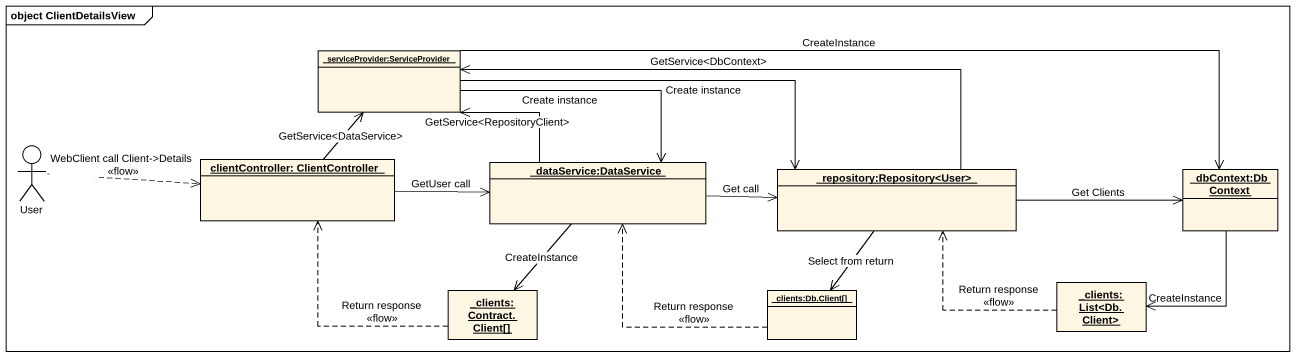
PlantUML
@startuml
mainframe object ClientDetailsView
allowmixing
hide circle
hide empty members
object "_serviceProvider:ServiceProvider" as serviceProvider
actor User
object "clientController: ClientController" as clientController
object "_dataService:DataService" as dataService_DataService
object "_repository:Repository<User>" as repository_Repository_User
object "_dbContext:DbContext" as dbContext_DbContext
object "_clients:Contract.Client[]" as clients_Contract_Client
object "_clients:Db.Client[]" as clients_Db_Client
object "_clients:List<Db.Client>" as clients_List_Db_Client
serviceProvider -right-> dataService_DataService : Create instance
serviceProvider -right-> repository_Repository_User : Create instance
serviceProvider -right-> dbContext_DbContext : CreateInstance
User .right.> clientController : WebClient call Client->Details\n<<flow>>
clientController -up-> serviceProvider : GetService<DataService>
clientController -right-> dataService_DataService : GetUser call
dataService_DataService -left-> serviceProvider : GetService<RepositoryClient>
dataService_DataService -right-> repository_Repository_User : Get call
dataService_DataService --> clients_Contract_Client : CreateInstance
repository_Repository_User -left-> serviceProvider : GetService<DbContext>
repository_Repository_User -right-> dbContext_DbContext : Get Clients
repository_Repository_User --> clients_Db_Client : Select from return
dbContext_DbContext --> clients_List_Db_Client : CreateInstance
clients_Contract_Client .up.> clientController : Return response\n<<flow>>
clients_Db_Client .left.> dataService_DataService : Return response\n<<flow>>
clients_List_Db_Client .left.> repository_Repository_User : Return response\n<<flow>>
@enduml
